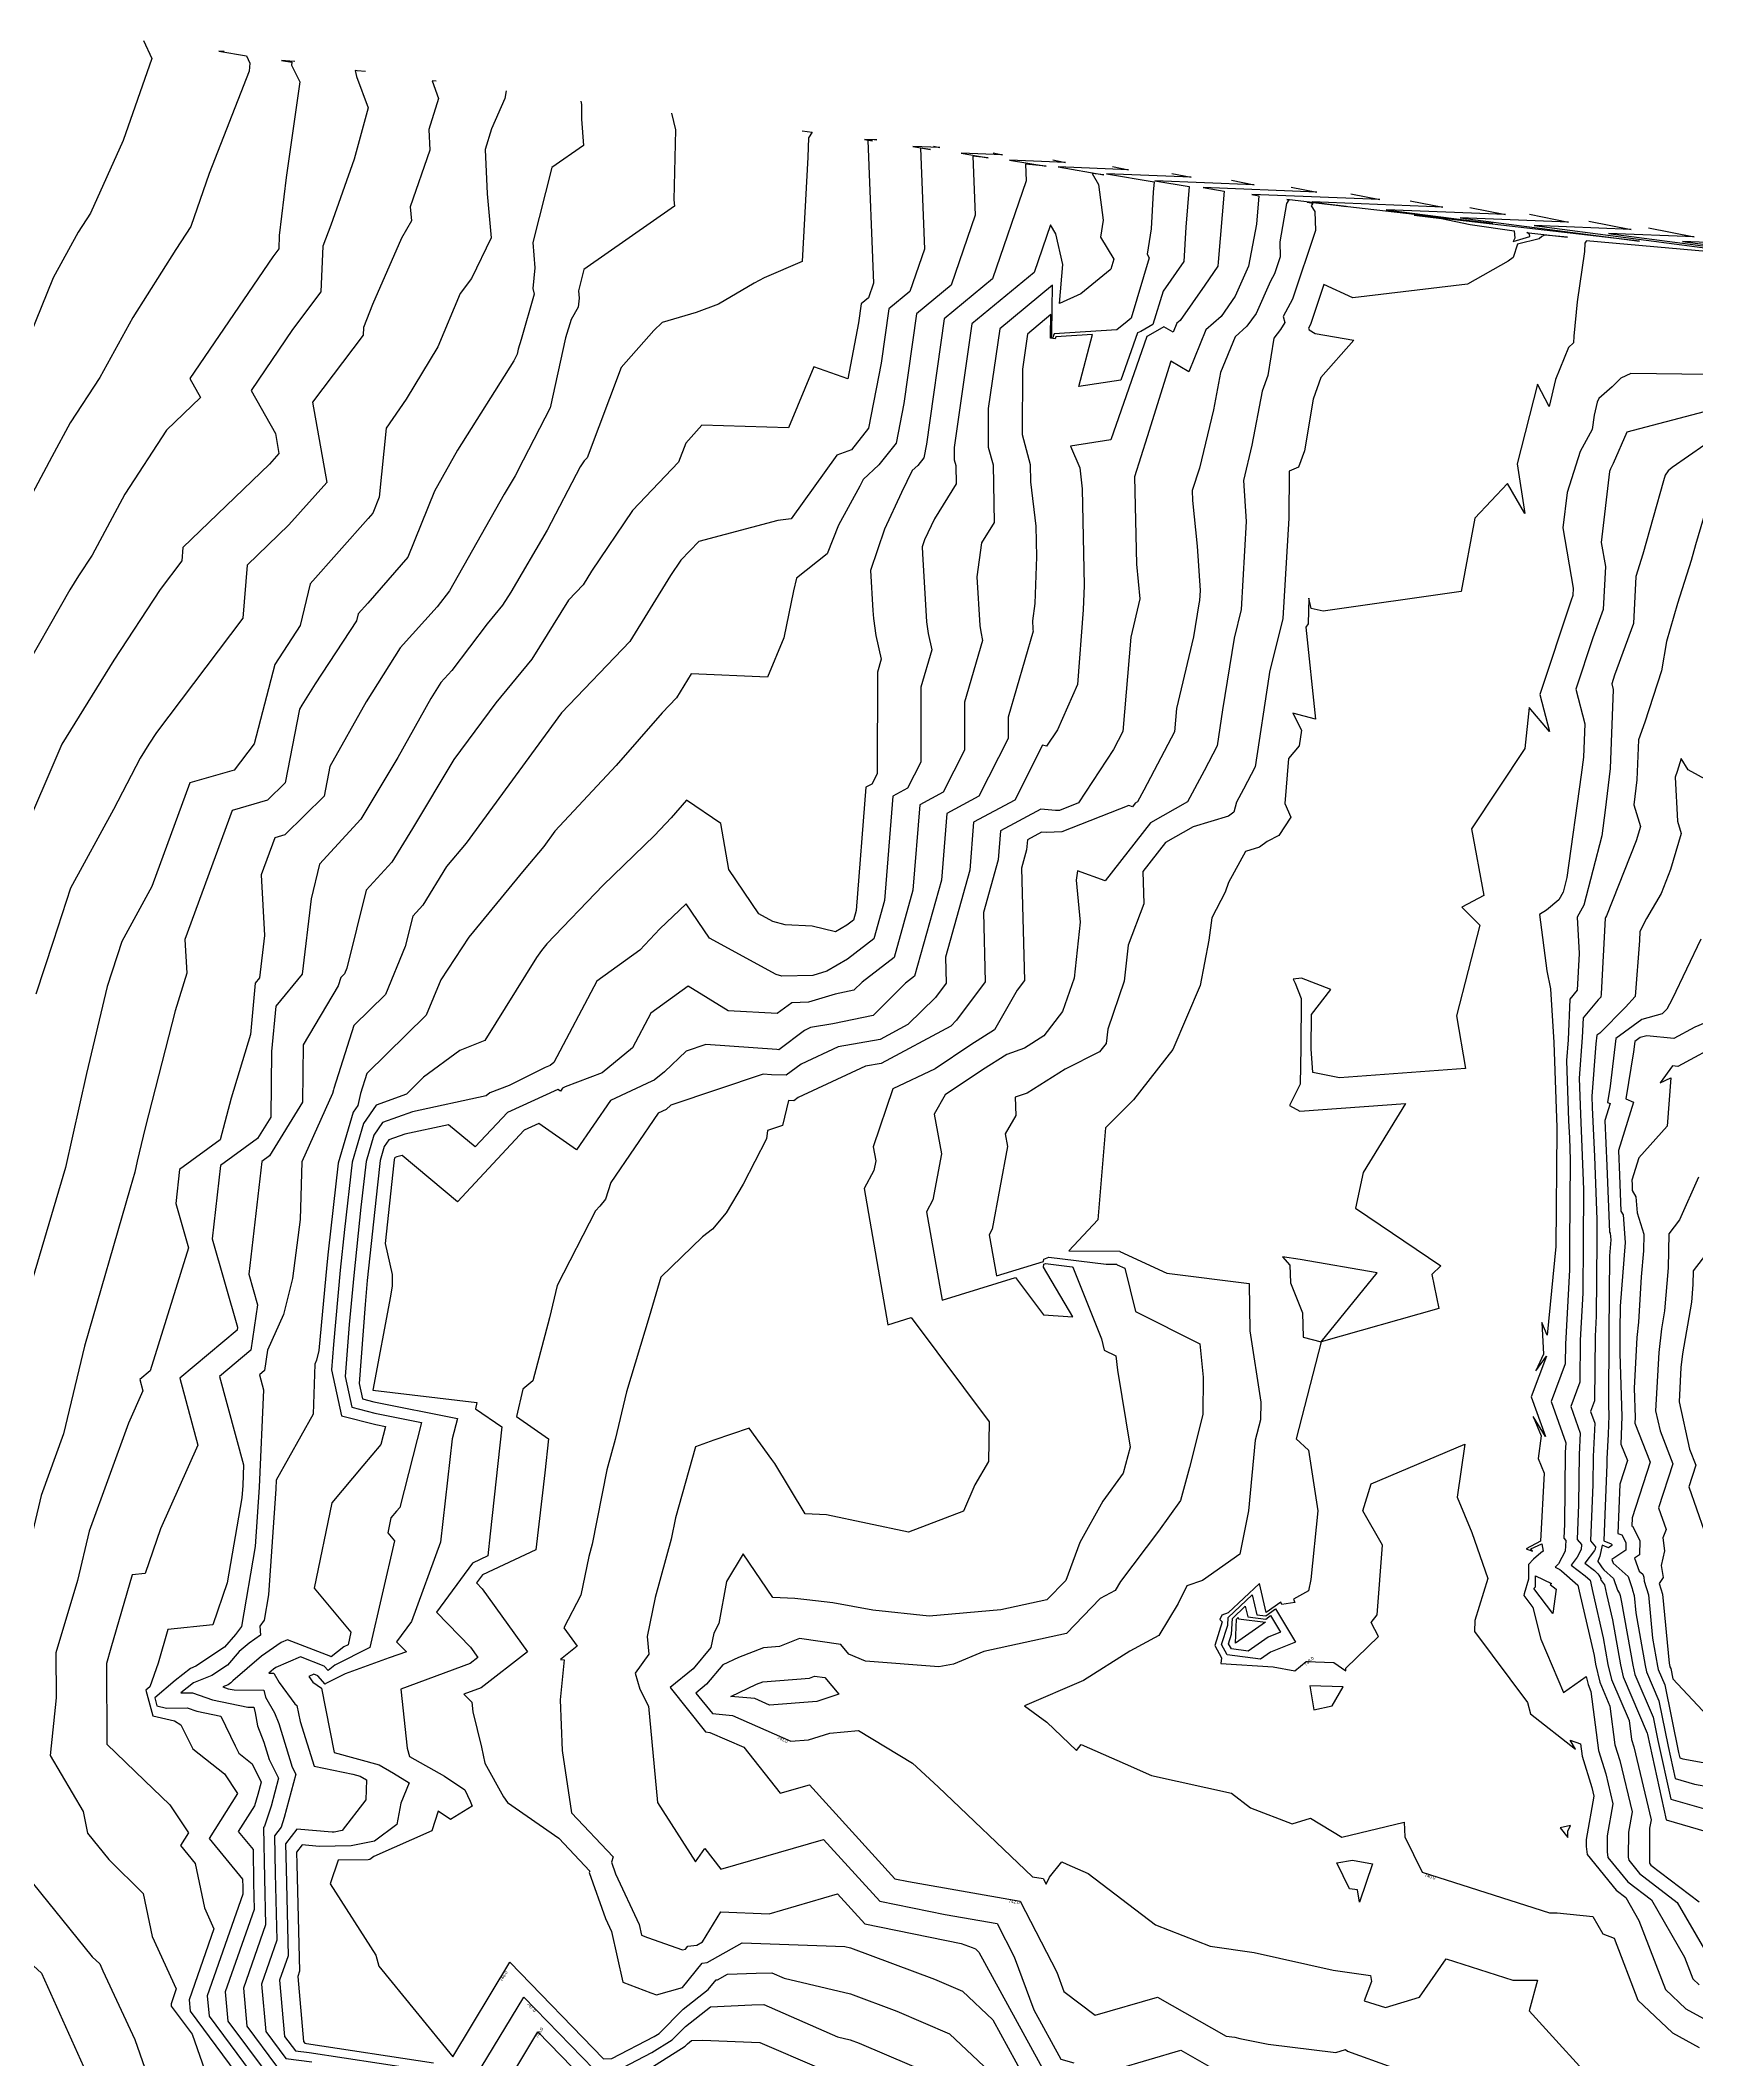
# Model space of a CAD drawing. Extents: x 1684434 to 1702565, y 997334 to 1000228.
# Drawn here: x 1699890.7 to 1700144.9, y 999812.7 to 1000122.7 of the extents above; entities that cross this region are included whole.
import ezdxf

# ---------------------------------------------------------------- set-up
doc = ezdxf.new("R2010")
doc.units = 0
doc.layers.add('Default', color=7, linetype='Continuous')

msp = doc.modelspace()

# ---------------------------------------------------------------- linework, layer by layer
at = {"layer": 'Default'}
for points in [[(1699906.51, 1000122.73), (1699907.77, 1000119.93), (1699903.39, 1000107.37), (1699898.36, 1000096.22), (1699896.49, 1000093.27), (1699892.63, 1000086.28), (1699883.67, 1000064.28)], [(1699918.89, 1000121.02), (1699918.58, 1000121.04), (1699918.08, 1000121.07), (1699922.33, 1000120.37), (1699922.84, 1000119.24), (1699922.74, 1000118.02), (1699916.58, 1000102.28), (1699913.79, 1000094.14), (1699911.46, 1000090.61), (1699904.87, 1000080.17), (1699899.79, 1000070.98), (1699895.24, 1000064), (1699892.45, 1000058.79), (1699886.91, 1000048.39)], [(1699929.74, 1000119.5), (1699928.95, 1000119.55), (1699927.69, 1000119.62), (1699929.28, 1000119.36), (1699929.25, 1000118.91), (1699930.52, 1000116.35), (1699928.41, 1000101.68), (1699927.35, 1000092.78), (1699927.26, 1000090.73), (1699926.34, 1000089.52), (1699913.6, 1000070.82), (1699915.26, 1000067.88), (1699910.06, 1000062.88), (1699903.65, 1000053.06), (1699898.64, 1000043.71), (1699896.54, 1000040.51), (1699895.21, 1000038.36), (1699887.17, 1000024.24)], [(1699940.58, 1000117.97), (1699939.32, 1000118.07), (1699939.01, 1000118.08), (1699939.23, 1000117.19), (1699941.02, 1000112.38), (1699938.84, 1000104.49), (1699935.29, 1000094.34), (1699934.04, 1000091.14), (1699933.75, 1000084.11), (1699929.4, 1000078.34), (1699923.03, 1000068.99), (1699926.76, 1000062.36), (1699927.3, 1000059.29), (1699925.85, 1000057.66), (1699912.54, 1000044.86), (1699912.39, 1000042.84), (1699909.07, 1000038.45), (1699901.93, 1000027.59), (1699893.99, 1000014.69), (1699887.65, 999999.89)], [(1699962.18, 1000114.96), (1699961.97, 1000113.83), (1699959.91, 1000109.15), (1699958.94, 1000105.98), (1699959.26, 1000099.17), (1699959.86, 1000092.43), (1699956.84, 1000086.19), (1699955.13, 1000083.88), (1699951.71, 1000075.7), (1699946.85, 1000067.65), (1699943.75, 1000063.2), (1699942.71, 1000052.62), (1699941.71, 1000050.13), (1699940.99, 1000049.31), (1699932.09, 1000039.32), (1699930.57, 1000032.88), (1699926.65, 1000026.91), (1699923.5, 1000014.75), (1699920.45, 1000010.71), (1699913.61, 1000008.73), (1699907.79, 999992.85), (1699903.19, 999984.39), (1699900.94, 999977.47), (1699897.77, 999964.11), (1699894.52, 999949.68), (1699888.33, 999928.75)], [(1699951.43, 1000116.45), (1699950.81, 1000116.5), (1699951.79, 1000113.81), (1699950.33, 1000109.05), (1699950.48, 1000105.88), (1699947.45, 1000097.17), (1699947.64, 1000095.02), (1699946.13, 1000092.38), (1699941.65, 1000082.18), (1699940.28, 1000078.66), (1699940.23, 1000077.49), (1699932.46, 1000067.17), (1699934.64, 1000054.87), (1699928.82, 1000048.33), (1699922.4, 1000042.15), (1699921.78, 1000034.05), (1699908.51, 1000016.48), (1699907.32, 1000014.68), (1699905.99, 1000012.53), (1699901.88, 1000004.67), (1699895.3, 999992.57), (1699892.62, 999984.36), (1699889.98, 999976.32)], [(1699973.65, 1000113.4), (1699973.77, 1000112.87), (1699973.73, 1000110.61), (1699974.05, 1000106.6), (1699969.21, 1000103.22), (1699966.26, 1000091.72), (1699966.61, 1000087.79), (1699966.28, 1000084.65), (1699966.46, 1000083.77), (1699964.47, 1000076.8), (1699964.02, 1000075.3), (1699963.85, 1000074.54), (1699963.34, 1000073.55), (1699954.72, 1000059.81), (1699951.16, 1000053.53), (1699947.09, 1000043.38), (1699940.94, 1000036.35), (1699939.46, 1000034.69), (1699939.2, 1000033.61), (1699932.84, 1000023.92), (1699930.79, 1000020.66), (1699930.44, 1000020.04), (1699928.26, 1000008.74), (1699925.57, 1000006.09), (1699920.13, 1000004.52), (1699912.86, 999984.67), (1699913.14, 999979.53), (1699911.39, 999973.76), (1699906.77, 999955.79), (1699905.56, 999950.67), (1699905.18, 999948.98), (1699904.45, 999946.52), (1699897.44, 999922.27), (1699894.25, 999908.82), (1699890.81, 999899.32), (1699886.02, 999879.18)], [(1699987.57, 1000111.53), (1699988.16, 1000109), (1699987.94, 1000098.27), (1699988.01, 1000097.27), (1699974.11, 1000087.56), (1699973.27, 1000084.28), (1699973.37, 1000083.15), (1699973.22, 1000081.75), (1699972.17, 1000079.9), (1699971.31, 1000077.04), (1699968.93, 1000066.34), (1699964.81, 1000058.29), (1699963.55, 1000055.87), (1699961.89, 1000053.04), (1699953.47, 1000038.24), (1699951.58, 1000035.76), (1699945.92, 1000029.49), (1699940.7, 1000021.17), (1699935.13, 1000011.23), (1699934.26, 1000006.71), (1699928.21, 1000000.76), (1699926.65, 1000000.31), (1699924.58, 999994.64), (1699925.08, 999985.33), (1699924.3, 999978.8), (1699923.63, 999977.98), (1699922.92, 999970.13), (1699919.95, 999960.35), (1699918.3, 999953.94), (1699912.05, 999949.4), (1699911.46, 999944.18), (1699913.4, 999937.36), (1699907.55, 999918.47), (1699905.95, 999917.13), (1699906.42, 999915.41), (1699904.19, 999910.45), (1699898.17, 999893.84), (1699896.38, 999886.28), (1699893.07, 999875.18), (1699893.09, 999868.26), (1699892.18, 999859.44), (1699897.24, 999850.84), (1699897.91, 999847.5), (1699901.18, 999843.46), (1699906.48, 999838.25), (1699907.86, 999831.63), (1699911.54, 999823.6), (1699910.74, 999821.3), (1699910.77, 999820.94), (1699913.98, 999816.62), (1699917.03, 999807.82)], [(1700007.65, 1000108.84), (1700009.14, 1000108.64), (1700008.59, 1000107.75), (1700008.51, 1000104.82), (1700007.62, 1000088.77), (1700001.8, 1000086.26), (1700000.28, 1000085.44), (1699994.8, 1000082.24), (1699991.35, 1000080.97), (1699986.14, 1000079.41), (1699984.85, 1000078.2), (1699979.83, 1000072.53), (1699974.61, 1000058.65), (1699974.16, 1000058.19), (1699973.53, 1000057.25), (1699968.46, 1000047.54), (1699962.88, 1000038.02), (1699961.64, 1000036.01), (1699959.28, 1000033.14), (1699953.84, 1000026.01), (1699952.16, 1000024.15), (1699950.62, 1000021.68), (1699945.56, 1000012.65), (1699940.64, 1000004.45), (1699939.85, 1000003.16), (1699933.55, 999996.24), (1699932.23, 999990.93), (1699930.85, 999979.35), (1699926.8, 999974.46), (1699926.17, 999967.49), (1699926.04, 999957.43), (1699924.01, 999954.12), (1699918.35, 999950), (1699917.06, 999938.74), (1699920.93, 999925.18), (1699920.87, 999924.74), (1699912.07, 999917.37), (1699914.87, 999907.07), (1699909.11, 999894.22), (1699906.75, 999887.38), (1699904.78, 999887.17), (1699901.51, 999875.87), (1699900.81, 999873.52), (1699900.86, 999861.15), (1699906.65, 999855.59), (1699910.57, 999851.83), (1699913.41, 999847.56), (1699912.17, 999845.58), (1699914.44, 999842.82), (1699915.86, 999836.02), (1699917.33, 999832.8), (1699913.51, 999821.9), (1699913.67, 999820.16), (1699922.6, 999808.16)], [(1700018.66, 1000107.53), (1700019.1, 1000107.44), (1700017.18, 1000107.52), (1700018.43, 1000107.31), (1700017.73, 1000107.38), (1700018.57, 1000085.48), (1700017.79, 1000083.22), (1700016.67, 1000082.29), (1700016.26, 1000079.39), (1700014.63, 1000070.79), (1700009.4, 1000072.61), (1700005.54, 1000063.23), (1699992.21, 1000063.65), (1699989.75, 1000060.87), (1699988.65, 1000057.95), (1699981.58, 1000050.55), (1699975.3, 1000041.25), (1699973.98, 1000039.12), (1699971.77, 1000036.81), (1699966.15, 1000027.75), (1699960.61, 1000021.01), (1699954.14, 1000012.31), (1699947.79, 1000001.72), (1699944.61, 999996.56), (1699940.7, 999992.26), (1699937.72, 999980.27), (1699937.36, 999979.4), (1699936.8, 999978.84), (1699936.4, 999977.58), (1699931.03, 999968.54), (1699930.92, 999959.73), (1699925.84, 999951.46), (1699924.65, 999950.59), (1699922.67, 999933.31), (1699924.02, 999928.6), (1699922.99, 999921.62), (1699918.19, 999917.6), (1699921.87, 999904.03), (1699921.74, 999900.88), (1699921.61, 999898.96), (1699919.37, 999885.91), (1699917.15, 999879.47), (1699910.25, 999878.74), (1699908.75, 999873.57), (1699907.47, 999869.96), (1699906.88, 999869.47), (1699907.92, 999865.52), (1699911.29, 999864.76), (1699912.25, 999864.13), (1699914.08, 999860.43), (1699918.96, 999856.59), (1699920.95, 999853.6), (1699916.61, 999846.66), (1699921.73, 999840.45), (1699921.75, 999839.18), (1699921.77, 999838.15), (1699916.29, 999822.51), (1699916.57, 999819.39), (1699924.05, 999809.34)], [(1700027.81, 1000106.48), (1700028.75, 1000106.3), (1700024.61, 1000106.46), (1700027.31, 1000106), (1700025.79, 1000106.16), (1700026.38, 1000090.7), (1700024.15, 1000084.19), (1700020.93, 1000081.51), (1700019.73, 1000073.17), (1700017.83, 1000063.17), (1700015.2, 1000059.88), (1700012.94, 1000059.03), (1700005.95, 1000049.28), (1700003.91, 1000049.02), (1699991.76, 1000045.8), (1699989, 1000042.91), (1699987.43, 1000040.58), (1699981.17, 1000030.46), (1699970.67, 1000019.49), (1699956.06, 999999.5), (1699953.03, 999995.89), (1699949.37, 999989.96), (1699947.85, 999988.29), (1699946.69, 999983.62), (1699943.64, 999976.25), (1699938.8, 999971.48), (1699935.74, 999961.84), (1699935.69, 999961.63), (1699935.51, 999961.06), (1699930.82, 999950.57), (1699930.57, 999941.72), (1699929.4, 999932.63), (1699928.02, 999927.13), (1699925.57, 999921.64), (1699925.1, 999918.51), (1699924.3, 999917.84), (1699924.92, 999915.58), (1699924.28, 999900.62), (1699923.66, 999891.52), (1699921.55, 999879.23), (1699920.61, 999877.98), (1699918.94, 999876.04), (1699914.52, 999873.11), (1699913.71, 999872.79), (1699911.37, 999870.94), (1699908.23, 999868.29), (1699908.56, 999867.04), (1699910.06, 999866.7), (1699913.23, 999866.75), (1699914.7, 999866.22), (1699918.4, 999865.47), (1699920.57, 999860.88), (1699921.12, 999859.77), (1699923.17, 999858.15), (1699924.58, 999855.31), (1699924.08, 999853.41), (1699923.53, 999851.71), (1699921.04, 999847.74), (1699923.32, 999844.98), (1699923.41, 999839.89), (1699923.51, 999835.78), (1699919.07, 999823.11), (1699919.47, 999818.61), (1699925.49, 999810.52)], [(1700036.96, 1000105.44), (1700038.4, 1000105.15), (1700032.05, 1000105.4), (1700036.19, 1000104.7), (1700033.85, 1000104.94), (1700034.2, 1000095.92), (1700030.51, 1000085.16), (1700025.18, 1000080.74), (1700023.21, 1000066.96), (1700022.06, 1000060.9), (1700019.39, 1000057.57), (1700016.98, 1000055.32), (1700016.48, 1000054.29), (1700013.21, 1000048.3), (1700011.48, 1000043.89), (1700006.76, 1000040.17), (1700006.31, 1000038.2), (1700004.8, 1000030.99), (1700002.31, 1000024.96), (1699990.61, 1000025.46), (1699988.35, 1000021.8), (1699986.14, 1000019.49), (1699979.08, 1000011.43), (1699969.67, 1000001.31), (1699967.95, 999998.96), (1699964.94, 999995.37), (1699956.44, 999985.03), (1699952.15, 999978.49), (1699949.92, 999973.1), (1699940.8, 999964.12), (1699939.82, 999961.05), (1699939.4, 999959.19), (1699938.71, 999958.2), (1699936.41, 999950.37), (1699934.84, 999936.75), (1699934.63, 999934.77), (1699933.43, 999921.57), (1699933.06, 999920.09), (1699932.79, 999919.48), (1699932.57, 999911.8), (1699926.88, 999901.7), (1699926.82, 999900.37), (1699925.7, 999884.09), (1699925.03, 999880.17), (1699924.36, 999879.27), (1699924.48, 999877.89), (1699922.73, 999876.68), (1699921.2, 999875.37), (1699919.42, 999873.3), (1699917.01, 999871.7), (1699914.17, 999870.56), (1699912.22, 999869.02), (1699914.05, 999869.05), (1699917.11, 999867.94), (1699922.5, 999866.85), (1699923.47, 999866.84), (1699923.66, 999865.95), (1699924.03, 999863.97), (1699924.99, 999861.45), (1699925.82, 999858.78), (1699927.23, 999855.94), (1699926.09, 999851.66), (1699925.1, 999848.58), (1699924.93, 999848.36), (1699925.07, 999840.61), (1699925.25, 999833.42), (1699921.85, 999823.71), (1699922.37, 999817.84), (1699926.94, 999811.7)], [(1700046.1, 1000104.39), (1700048.06, 1000104), (1700039.48, 1000104.35), (1700045.07, 1000103.4), (1700041.91, 1000103.72), (1700042.01, 1000101.15), (1700036.87, 1000086.14), (1700029.44, 1000079.97), (1700026.69, 1000060.74), (1700026.29, 1000058.64), (1700025.36, 1000057.48), (1700024.52, 1000056.7), (1700022.89, 1000053.32), (1700020.24, 1000047.7), (1700018.12, 1000041.35), (1700018.48, 1000035.19), (1700018.56, 1000033.96), (1700018.95, 1000031.37), (1700019.75, 1000027.72), (1700019.17, 1000025.73), (1700019.14, 1000010.15), (1700018.33, 1000008.55), (1700017.42, 1000008.06), (1700015.92, 999989.14), (1700015.51, 999987.67), (1700014.49, 999986.89), (1700012.72, 999985.85), (1700009.17, 999986.75), (1700005, 999986.93), (1700003.14, 999987.45), (1700000.98, 999988.63), (1699996.37, 999995.42), (1699995.13, 1000002.51), (1699989.88, 1000006.1), (1699987.49, 1000003.38), (1699984.98, 1000000.67), (1699977.09, 999993.05), (1699968.42, 999984.04), (1699967.59, 999983.02), (1699966.86, 999981.92), (1699958.93, 999969.19), (1699955.07, 999967.65), (1699949.51, 999963.54), (1699946.87, 999960.93), (1699942.24, 999959.26), (1699940.3, 999956.43), (1699938.55, 999950.5), (1699937.36, 999940.17), (1699936.71, 999933.95), (1699935.66, 999922.5), (1699935.37, 999918.64), (1699936.9, 999911.57), (1699942.16, 999910.22), (1699943.67, 999909.92), (1699942.96, 999907.17), (1699940.2, 999903.87), (1699935.44, 999898.21), (1699932.69, 999885.12), (1699938.35, 999878.35), (1699937.91, 999876.42), (1699937.28, 999876.1), (1699935.33, 999874.54), (1699935.26, 999874.62), (1699928.6, 999877.19), (1699927.66, 999876.79), (1699924.6, 999874.68), (1699920.2, 999870.9), (1699919.9, 999870.56), (1699919.5, 999870.29), (1699918.69, 999869.97), (1699919.51, 999869.67), (1699920.41, 999869.48), (1699925, 999869.45), (1699925.23, 999868.36), (1699926.63, 999865.99), (1699927.27, 999864.31), (1699929.34, 999857.63), (1699929.87, 999856.57), (1699928.11, 999849.91), (1699927.63, 999848.42), (1699926.63, 999847.1), (1699926.73, 999841.32), (1699926.99, 999831.05), (1699924.63, 999824.31), (1699925.27, 999817.06), (1699928.38, 999812.89), (1699932.36, 999812.38)], [(1700055.25, 1000103.35), (1700057.71, 1000102.86), (1700046.91, 1000103.29), (1700053.95, 1000102.1), (1700052.12, 1000102.29), (1700053.1, 1000100.6), (1700053.85, 1000095.11), (1700053.44, 1000092.52), (1700055.49, 1000089.14), (1700055.03, 1000087.6), (1700054.92, 1000087.51), (1700050.43, 1000083.82), (1700047.11, 1000082.33), (1700047.65, 1000088.31), (1700046.56, 1000093.02), (1700045.74, 1000094.42), (1700043.24, 1000087.11), (1700033.69, 1000079.2), (1700030.98, 1000060.23), (1700030.97, 1000058.33), (1700031.21, 1000057.47), (1700031.26, 1000054.65), (1700027.94, 1000049.28), (1700026.41, 1000046.04), (1700026.05, 1000044.96), (1700026.11, 1000043.91), (1700026.72, 1000033.44), (1700026.99, 1000031.66), (1700027.54, 1000029.15), (1700025.86, 1000023.42), (1700025.84, 1000011.94), (1700023.81, 1000007.93), (1700021.55, 1000006.72), (1700020.28, 999990.69), (1700018.64, 999984.79), (1700014.56, 999981.69), (1700011.42, 999979.85), (1700009.27, 999979.19), (1700004.52, 999979.05), (1700003.63, 999979.3), (1699993.4, 999984.9), (1699989.82, 999990.19), (1699985.8, 999986.31), (1699982.68, 999983.07), (1699976.08, 999978.29), (1699969.48, 999965.79), (1699968.93, 999965.34), (1699968.17, 999965.06), (1699962.63, 999962.3), (1699959.69, 999961.13), (1699959.13, 999960.71), (1699947.83, 999958.26), (1699943.21, 999956.59), (1699941.88, 999954.66), (1699940.7, 999950.62), (1699939.88, 999943.59), (1699938.78, 999933.13), (1699938.1, 999925.58), (1699937.49, 999917.59), (1699938.51, 999912.87), (1699942.02, 999911.97), (1699949.18, 999910.54), (1699945.84, 999897.51), (1699945.35, 999896.92), (1699944.5, 999895.91), (1699944.01, 999893.58), (1699945.02, 999892.37), (1699941.27, 999875.99), (1699935.9, 999873.28), (1699934.86, 999872.45), (1699934.26, 999873.13), (1699930.63, 999874.54), (1699926.84, 999872.93), (1699926.48, 999872.68), (1699925.77, 999872.07), (1699926.52, 999872.06), (1699926.55, 999871.94), (1699927.32, 999870.64), (1699929.72, 999867.33), (1699930.05, 999867.09), (1699930.54, 999864.63), (1699932.7, 999857.78), (1699938.63, 999856.54), (1699939.78, 999856.23), (1699940.74, 999855.66), (1699940.62, 999852.62), (1699936.99, 999847.9), (1699935.77, 999847.67), (1699935.46, 999847.66), (1699930.05, 999848.11), (1699928.32, 999845.84), (1699928.39, 999842.03), (1699928.73, 999828.68), (1699927.41, 999824.91), (1699928.18, 999816.29), (1699929.83, 999814.07), (1699931.94, 999813.8), (1699948.04, 999811.34)], [(1700064.39, 1000102.3), (1700067.36, 1000101.71), (1700054.35, 1000102.23), (1700061.66, 1000101), (1700061.53, 1000099.44), (1700061.21, 1000093.82), (1700060.58, 1000089.89), (1700060.92, 1000089.33), (1700058.12, 1000080.07), (1700057.5, 1000079.55), (1700055.94, 1000078.27), (1700046.31, 1000077.69), (1700046.07, 1000077), (1700045.89, 1000077.03), (1700045.94, 1000077.76), (1700046.07, 1000085.16), (1700037.95, 1000078.42), (1700036.2, 1000066.23), (1700036.19, 1000060.27), (1700036.93, 1000057.54), (1700037.08, 1000048.69), (1700035.16, 1000045.58), (1700034.45, 1000040.36), (1700034.88, 1000032.92), (1700035.03, 1000031.95), (1700035.33, 1000030.58), (1700032.56, 1000021.11), (1700032.54, 1000013.74), (1700029.29, 1000007.31), (1700025.68, 1000005.38), (1700024.64, 999992.25), (1700021.76, 999981.91), (1700016.82, 999978.16), (1700015.58, 999976.93), (1700012.68, 999976.32), (1700008.6, 999975.06), (1700006.04, 999974.99), (1700003.77, 999973.33), (1699996.28, 999973.72), (1699990.12, 999977.51), (1699984.38, 999973.37), (1699981.59, 999968.08), (1699976.93, 999964.22), (1699971.23, 999962.08), (1699970.82, 999961.89), (1699970.5, 999961.42), (1699970.13, 999961.67), (1699962.4, 999958.15), (1699957.44, 999952.84), (1699953.34, 999956.26), (1699946.63, 999954.8), (1699944.17, 999953.92), (1699943.47, 999952.89), (1699942.84, 999950.75), (1699942.41, 999947.01), (1699940.86, 999932.32), (1699940.53, 999928.67), (1699939.61, 999916.53), (1699940.12, 999914.18), (1699941.87, 999913.73), (1699954.7, 999911.16), (1699953.9, 999908.05), (1699952.09, 999892.17), (1699947.63, 999879.99), (1699945.37, 999876.89), (1699946.88, 999875.33), (1699944.21, 999874.4), (1699937.45, 999871.94), (1699934.51, 999870.45), (1699934.39, 999870.36), (1699933.26, 999871.64), (1699932.66, 999871.88), (1699931.87, 999871.55), (1699932.51, 999870.68), (1699933.83, 999869.73), (1699935.8, 999859.88), (1699942.68, 999858), (1699944.91, 999856.68), (1699947.31, 999855.22), (1699946.03, 999852.11), (1699945.38, 999848.81), (1699941.99, 999846.24), (1699938.4, 999845.54), (1699933.46, 999845.46), (1699930.85, 999845.68), (1699930.02, 999844.58), (1699930.05, 999842.74), (1699930.46, 999826.31), (1699930.19, 999825.51), (1699931.08, 999815.51), (1699931.27, 999815.25), (1699931.52, 999815.22), (1699951.02, 999812.24)], [(1700073.54, 1000101.26), (1700077.01, 1000100.57), (1700061.78, 1000101.18), (1700067.02, 1000100.29), (1700066.51, 1000094.06), (1700066.2, 1000088.79), (1700063.02, 1000084.25), (1700061.45, 1000079.09), (1700059.63, 1000078.03), (1700059.11, 1000077.84), (1700056.57, 1000070.56), (1700050.09, 1000069.57), (1700052.21, 1000077.55), (1700046.59, 1000077.21), (1700046.48, 1000076.91), (1700045.73, 1000077.03), (1700045.76, 1000077.35), (1700045.81, 1000080.64), (1700042.2, 1000077.65), (1700041.43, 1000072.23), (1700041.41, 1000062.2), (1700042.65, 1000057.62), (1700042.69, 1000054.93), (1700043.51, 1000048.15), (1700043.6, 1000043.45), (1700043.33, 1000036.27), (1700042.97, 1000033.64), (1700043.04, 1000032.4), (1700043.06, 1000032.24), (1700043.11, 1000032.01), (1700039.25, 1000018.81), (1700039.24, 1000015.53), (1700034.77, 1000006.69), (1700029.81, 1000004.04), (1700029, 999993.8), (1700024.89, 999979.04), (1700023.48, 999977.97), (1700018.5, 999973.05), (1700012.35, 999971.76), (1700008.91, 999971.17), (1700007.97, 999970.73), (1700004.02, 999967.77), (1700003.76, 999967.78), (1699992.82, 999968.55), (1699989.84, 999967.55), (1699986.47, 999964.37), (1699984.93, 999963.1), (1699984.57, 999962.96), (1699978.18, 999959.95), (1699973, 999952.38), (1699967.18, 999956.44), (1699964.97, 999955.44), (1699954.69, 999944.43), (1699946.21, 999951.52), (1699945.42, 999951.35), (1699945.13, 999951.24), (1699945.05, 999951.12), (1699944.98, 999950.87), (1699944.93, 999950.43), (1699943.62, 999938.03), (1699944.67, 999933.28), (1699944.7, 999931.51), (1699944.43, 999929.92), (1699941.73, 999915.48), (1699957.66, 999913.61), (1699957.5, 999912.64), (1699961.52, 999909.85), (1699959.74, 999893.44), (1699959.35, 999890.06), (1699957.01, 999888.96), (1699951.5, 999881.4), (1699956.69, 999876.07), (1699957.86, 999874.45), (1699956.67, 999873.53), (1699946, 999869.61), (1699947.01, 999860.53), (1699947.33, 999859.26), (1699952.74, 999856.24), (1699955.84, 999854.17), (1699956.64, 999852.4), (1699956.95, 999851.66), (1699953.63, 999849.61), (1699951.76, 999850.86), (1699950.75, 999847.86), (1699941.87, 999843.93), (1699941.25, 999843.46), (1699941.02, 999843.42), (1699936.4, 999843.34), (1699935.17, 999839.71), (1699942.17, 999828.77), (1699942.63, 999827.07), (1699954, 999813.14), (1699962.75, 999827.67), (1699977.13, 999812.85), (1699978.39, 999812.91), (1699984.89, 999816.26), (1699985.67, 999816.75), (1699989.38, 999820.47), (1699993.22, 999823.5), (1699994.4, 999824.97), (1699994.63, 999825), (1699996.16, 999825.87), (1700000.56, 999825.99), (1700002.95, 999826.04), (1700004.84, 999825.21), (1700015.04, 999822.82), (1700022.16, 999820.16), (1700030.24, 999816.71), (1700039.03, 999808.41)], [(1700082.68, 1000100.21), (1700086.66, 1000099.42), (1700069.21, 1000100.12), (1700072.39, 1000099.58), (1700071.48, 1000088.68), (1700071.44, 1000088.06), (1700069.42, 1000085.17), (1700065.63, 1000079.73), (1700065.14, 1000079.29), (1700064.59, 1000077.94), (1700063.16, 1000078.77), (1700060.74, 1000077.37), (1700060.55, 1000077.29), (1700055, 1000061.39), (1700048.82, 1000060.44), (1700050.24, 1000057.08), (1700050.62, 1000053.88), (1700050.93, 1000039.04), (1700050.78, 1000035.31), (1700049.89, 1000023.83), (1700046.82, 1000016.88), (1700045.16, 1000014.35), (1700044.53, 1000014.53), (1700040.25, 1000006.08), (1700033.94, 1000002.69), (1700033.36, 999995.36), (1700029.64, 999981.99), (1700029.74, 999978), (1700028.09, 999975.79), (1700023.86, 999971.62), (1700019.59, 999969.32), (1700013.13, 999968.21), (1700007.48, 999965.57), (1700005.18, 999963.84), (1700002.91, 999963.93), (1700001.63, 999964.02), (1699987.47, 999959.27), (1699986.73, 999958.57), (1699985.53, 999958.01), (1699978.26, 999947.38), (1699977.42, 999944.81), (1699976.58, 999943.75), (1699975.92, 999943.03), (1699969.99, 999931.58), (1699968.84, 999926.6), (1699966.29, 999916.92), (1699964.76, 999915.65), (1699963.77, 999911.46), (1699968.66, 999908.05), (1699968.1, 999902.83), (1699966.73, 999890.99), (1699958.56, 999887.17), (1699957.64, 999885.91), (1699958.5, 999885.02), (1699965.48, 999875.32), (1699958.37, 999869.79), (1699955.7, 999868.81), (1699956.89, 999867.61), (1699957.05, 999866.1), (1699958.42, 999860.72), (1699958.91, 999858.24), (1699961.8, 999853.05), (1699962.38, 999852.18), (1699970.27, 999846.7), (1699975.03, 999841.68), (1699974.95, 999841.44), (1699977.44, 999834.37), (1699978.35, 999832.42), (1699980.11, 999824.64), (1699984.37, 999822.97), (1699985.27, 999822.66), (1699989.23, 999823.79), (1699992.25, 999827.55), (1699993.04, 999827.64), (1699998.4, 999830.68), (1700014.15, 999830.08), (1700015.07, 999829.87), (1700027.93, 999825.06), (1700032.23, 999823.23), (1700036.89, 999818.81), (1700042.77, 999808.09)], [(1700091.83, 1000099.17), (1700096.31, 1000098.28), (1700076.65, 1000099.06), (1700077.75, 1000098.88), (1700077.39, 1000094.49), (1700076.14, 1000088.08), (1700074.12, 1000083.47), (1700071.97, 1000080.36), (1700069.61, 1000078.27), (1700067, 1000071.83), (1700064.2, 1000073.46), (1700060.6, 1000061.84), (1700058.62, 1000055.73), (1700058.95, 1000042.33), (1700059.47, 1000036.98), (1700058.08, 1000031.09), (1700056.87, 1000016.61), (1700055.43, 1000013.87), (1700050.06, 1000005.68), (1700047.12, 1000004.52), (1700046.54, 1000004.49), (1700044.29, 1000004.69), (1700038.07, 1000001.35), (1700037.72, 999996.91), (1700035.47, 999988.82), (1700035.74, 999978.19), (1700031.34, 999972.29), (1700030.45, 999971.41), (1700019.76, 999965.68), (1700017.34, 999965.26), (1700007, 999960.42), (1700006.34, 999959.92), (1700005.54, 999959.95), (1700004.59, 999956.14), (1700002.32, 999955.39), (1700002.15, 999954.1), (1699998.59, 999947.14), (1699995.97, 999942.73), (1699993.87, 999940.23), (1699992.35, 999939.06), (1699985.92, 999932.87), (1699984.14, 999926.75), (1699980.67, 999915.26), (1699978.93, 999907.92), (1699977.63, 999903.28), (1699975.38, 999891.88), (1699974.86, 999889.99), (1699973.63, 999884.05), (1699971.06, 999879.02), (1699973.1, 999876.18), (1699970.5, 999874.16), (1699971.11, 999874.11), (1699970.48, 999867.98), (1699970.8, 999860.18), (1699972.19, 999850.62), (1699978.6, 999843.86), (1699978.34, 999843.02), (1699978.96, 999841.25), (1699982.6, 999833.46), (1699982.97, 999831.83), (1699983.87, 999831.47), (1699989.27, 999829.56), (1699989.73, 999829.69), (1699990.09, 999830.13), (1699991.45, 999830.28), (1699992.35, 999830.79), (1699995.13, 999835.41), (1700002.56, 999835.12), (1700013.05, 999838.16), (1700017.23, 999833.57), (1700032.05, 999830.57), (1700033.7, 999829.96), (1700034.21, 999829.74), (1700034.76, 999829.22), (1700045.05, 999810.45)], [(1700100.97, 1000098.12), (1700105.96, 1000097.13), (1700085.92, 1000097.93), (1700091.13, 1000097.25), (1700082.05, 1000098.3), (1700082.33, 1000098.26), (1700081.98, 1000097.7), (1700080.93, 1000091.8), (1700081.01, 1000089.51), (1700080.13, 1000086.88), (1700079.52, 1000085.75), (1700077.32, 1000080.78), (1700075.87, 1000078.83), (1700074.09, 1000077.24), (1700071.85, 1000071.73), (1700070.77, 1000066), (1700068.62, 1000057.05), (1700067.52, 1000053.63), (1700067.56, 1000052.09), (1700068.24, 1000045.1), (1700068.72, 1000038.26), (1700068.63, 1000036.72), (1700068.51, 1000036.22), (1700067.7, 1000031.18), (1700065.09, 1000020.17), (1700064.79, 1000016.57), (1700060.09, 1000007.64), (1700059.12, 1000005.83), (1700058.76, 1000005.62), (1700058.33, 1000005.06), (1700057.77, 1000005.26), (1700047.47, 1000001.21), (1700045.15, 1000001.1), (1700044.37, 1000001.17), (1700042.2, 1000000.01), (1700042.08, 999998.46), (1700041.3, 999995.65), (1700041.74, 999978.38), (1700040.64, 999976.91), (1700037.13, 999970.8), (1700033.51, 999968.54), (1700028.05, 999964.83), (1700021.52, 999961.76), (1700018.51, 999952.84), (1700018.91, 999950.71), (1700018.63, 999949.22), (1700017.13, 999946.44), (1700020.76, 999925.56), (1700024.36, 999926.67), (1700036.34, 999910.65), (1700036.25, 999904.56), (1700034.15, 999900.96), (1700032.37, 999896.93), (1700023.94, 999893.69), (1700011.36, 999896.38), (1700008.09, 999896.54), (1700003.45, 999904.24), (1700002.97, 999904.86), (1699999.51, 999909.68), (1699994.08, 999907.85), (1699991.26, 999906.83), (1699988.18, 999895.9), (1699987.54, 999892.64), (1699985.06, 999883.66), (1699983.83, 999877.71), (1699984.09, 999874.95), (1699981.97, 999872.06), (1699982.7, 999869.58), (1699984.03, 999866.97), (1699985.43, 999852.2), (1699991.24, 999843.09), (1699992.68, 999845.12), (1699995.16, 999841.98), (1700010.89, 999846.54), (1700019.54, 999837.03), (1700029.6, 999835), (1700037.54, 999833.6), (1700040.17, 999828.53), (1700043.18, 999820.37), (1700047.33, 999812.81), (1700049.33, 999812.21)], [(1700110.12, 1000097.08), (1700115.61, 1000095.99), (1700097.29, 1000096.72), (1700113.65, 1000094.59), (1700085.14, 1000097.88), (1700086.03, 1000097.73), (1700085.95, 1000097.61), (1700085.74, 1000097.33), (1700086.32, 1000096.46), (1700086.43, 1000093.55), (1700082.9, 1000083.01), (1700081.45, 1000080.32), (1700081.72, 1000079.42), (1700081.04, 1000078.36), (1700080.05, 1000076.99), (1700079.11, 1000071.3), (1700078.24, 1000068.89), (1700076.68, 1000060.59), (1700075.37, 1000055.14), (1700075.81, 1000048.86), (1700075.03, 1000035.35), (1700073.94, 1000030.97), (1700072.17, 1000019.95), (1700071.32, 1000014.41), (1700069.34, 1000010.58), (1700066.79, 1000005.83), (1700061.08, 1000002.6), (1700054.13, 999993.71), (1700049.89, 999995.22), (1700049.71, 999993.82), (1700050.32, 999987.33), (1700049.38, 999978.77), (1700047.61, 999973.66), (1700044.74, 999969.88), (1700041.74, 999968), (1700039.06, 999967.05), (1700035.29, 999964.69), (1700029.6, 999960.83), (1700027.9, 999957.88), (1700029.03, 999951.81), (1700027.71, 999944.71), (1700026.73, 999942.9), (1700029.1, 999929.3), (1700040.4, 999932.78), (1700044.67, 999927.07), (1700049.18, 999926.75), (1700044.69, 999934.41), (1700044.69, 999934.41), (1700044.72, 999934.83), (1700045, 999934.94), (1700045, 999934.93), (1700049.06, 999934.44), (1700049.19, 999934.39), (1700053.58, 999923.39), (1700054.01, 999921.66), (1700055.8, 999920.76), (1700056.03, 999918.58), (1700057.96, 999906.77), (1700056.89, 999902.78), (1700053.76, 999898.46), (1700050.25, 999892.11), (1700048.09, 999886.3), (1700045.21, 999883.31), (1700038.12, 999881.79), (1700027.1, 999880.81), (1700018.47, 999881.73), (1700012.33, 999882.87), (1700008.33, 999883.34), (1700006.52, 999883.51), (1700003.11, 999883.65), (1699998.57, 999890.38), (1699996, 999886.12), (1699994.81, 999879.67), (1699994.08, 999878.21), (1699993.62, 999875.98), (1699990.9, 999872.74), (1699987.36, 999869.86), (1699992.81, 999863.03), (1699993.46, 999862.97), (1699998.67, 999860.68), (1700004.24, 999853.62), (1700008.73, 999854.93), (1700021.85, 999840.49), (1700023.97, 999840.06), (1700041.09, 999837.06), (1700046.73, 999826.13), (1700047.81, 999823.21), (1700052.59, 999819.55), (1700062.16, 999822.32), (1700072.72, 999816.34), (1700074.07, 999816.15), (1700074.83, 999815.98), (1700079.15, 999815.12), (1700089.54, 999813.84), (1700091.05, 999814.28), (1700091.34, 999814.05), (1700098.14, 999811.56)], [(1700119.26, 1000096.03), (1700125.26, 1000094.84), (1700108.66, 1000095.5), (1700136.17, 1000091.92), (1700101.57, 1000095.91), (1700105.77, 1000095.39), (1700110.16, 1000094.44), (1700116.93, 1000093.49), (1700117.01, 1000092.37), (1700116.79, 1000091.83), (1700119.32, 1000092.63), (1700119.28, 1000092.99), (1700118.88, 1000093.23), (1700119.65, 1000093.13), (1700125.11, 1000092.54), (1700121.66, 1000092.85), (1700121.61, 1000092.8), (1700121.19, 1000092.63), (1700120.75, 1000092.25), (1700117.42, 1000091.42), (1700116.8, 1000089.4), (1700116.03, 1000088.81), (1700109.78, 1000085.28), (1700092.17, 1000083.22), (1700087.72, 1000085.25), (1700085.67, 1000079.13), (1700085.36, 1000078.57), (1700085.45, 1000078.27), (1700086.37, 1000077.74), (1700092.3, 1000076.68), (1700087.27, 1000070.97), (1700086.06, 1000067.65), (1700084.74, 1000059.73), (1700083.84, 1000057.22), (1700082.38, 1000056.61), (1700082.32, 1000049.4), (1700081.44, 1000033.98), (1700079.38, 1000025.71), (1700079.27, 1000025.02), (1700077.15, 1000011.19), (1700075.38, 1000007.76), (1700074.28, 1000005.76), (1700073.91, 1000004.24), (1700073.09, 1000003.61), (1700067.67, 1000001.99), (1700063.39, 999999.57), (1700059.92, 999995.13), (1700060.06, 999990.19), (1700057.68, 999983.84), (1700057.07, 999978.27), (1700054.54, 999970.93), (1700054.32, 999968.71), (1700053.27, 999967.45), (1700047.99, 999964.78), (1700042.16, 999961.12), (1700040.34, 999960.48), (1700040.43, 999957.68), (1700038.79, 999954.84), (1700039.15, 999952.91), (1700036.8, 999940.2), (1700036.34, 999939.36), (1700037.44, 999933.04), (1700044.67, 999935.27), (1700044.7, 999935.61), (1700045.48, 999935.91), (1700045.48, 999935.91), (1700054.28, 999934.85), (1700055.88, 999934.83), (1700055.96, 999934.76), (1700057.16, 999934.21), (1700058.81, 999927.57), (1700068.67, 999922.6), (1700069.2, 999917.49), (1700069.11, 999911.75), (1700067.08, 999903.63), (1700065.71, 999898.54), (1700062.32, 999893.87), (1700056.51, 999886.14), (1700055.68, 999884.77), (1700053.39, 999883.5), (1700048.21, 999878.13), (1700035.49, 999875.4), (1700030.84, 999873.43), (1700028.59, 999873.05), (1700017.33, 999873.91), (1700014.79, 999874.99), (1700013.55, 999876.46), (1700007.21, 999877.38), (1700004.17, 999876.16), (1700001.68, 999875.97), (1699997.85, 999874.48), (1699995.45, 999873.33), (1699992.95, 999870.35), (1699991.31, 999869.01), (1699993.84, 999865.84), (1699996.92, 999865.56), (1700005.9, 999861.61), (1700008.61, 999861.82), (1700011.85, 999862.86), (1700016.27, 999863.23), (1700024.57, 999858.23), (1700028.49, 999854.61), (1700043, 999840.8), (1700044.63, 999840.51), (1700045.07, 999839.67), (1700045.61, 999840.72), (1700047.47, 999843.08), (1700048.26, 999842.72), (1700051.55, 999841.3), (1700061.89, 999833.43), (1700070.25, 999830.12), (1700076.99, 999829.18), (1700089.14, 999826.48), (1700094.88, 999825.62), (1700095.02, 999824.74), (1700093.92, 999821.76), (1700097.17, 999820.72), (1700102.38, 999822.34), (1700106.51, 999828.19), (1700116.72, 999824.94), (1700120.5, 999824.92), (1700119.22, 999820.24), (1700131.07, 999807.22)], [(1700128.41, 1000094.99), (1700134.91, 1000093.69), (1700120.02, 1000094.29), (1700158.69, 1000089.25)], [(1700137.55, 1000093.94), (1700144.56, 1000092.55), (1700131.39, 1000093.08), (1700167.46, 1000088.38)], [(1700157.39, 1000089.33), (1700127.99, 1000091.94), (1700127.97, 1000091.92), (1700127.79, 1000091.59), (1700127.75, 1000090.34), (1700126.6, 1000082.59), (1700126.09, 1000077.33), (1700126.03, 1000076.27), (1700125.28, 1000075.59), (1700123.29, 1000070.68), (1700122.28, 1000066.54), (1700120.51, 1000069.95), (1700117.41, 1000057.7), (1700118.55, 1000050.1), (1700115.91, 1000054.72), (1700110.91, 1000049.4), (1700108.81, 1000038.13), (1700087.6, 1000035.11), (1700085.74, 1000035.49), (1700085.42, 1000037.08), (1700085.33, 1000033.16), (1700084.97, 1000032.64), (1700086.43, 1000018.52), (1700082.95, 1000019.44), (1700084.29, 1000016.84), (1700083.93, 1000014.44), (1700082.29, 1000012.48), (1700081.73, 1000005.55), (1700082.62, 1000003.48), (1700080.82, 1000000.68), (1700079.01, 999999.76), (1700077.84, 999998.86), (1700075.68, 999998.21), (1700073.09, 999993.45), (1700072.57, 999991.97), (1700070.51, 999988.04), (1700070.04, 999984.58), (1700068.75, 999977.64), (1700064.54, 999967.82), (1700058.48, 999960.08), (1700054.21, 999955.76), (1700053.03, 999941.64), (1700048.58, 999936.92), (1700056.37, 999936.82), (1700056.39, 999936.81), (1700063.61, 999933.49), (1700076.23, 999931.89), (1700076.37, 999924.6), (1700078.02, 999913.67), (1700077.98, 999910.96), (1700077.19, 999907.83), (1700076.15, 999896.98), (1700074.82, 999890.35), (1700069.07, 999886.28), (1700066.66, 999885.48), (1700065.34, 999882.73), (1700062.36, 999877.86), (1700057.94, 999875.42), (1700050.84, 999870.91), (1700041.78, 999867.02), (1700045.2, 999864.52), (1700049.74, 999860.2), (1700050.47, 999861.13), (1700057.22, 999858.13), (1700061.26, 999856.37), (1700073.54, 999853.61), (1700076.44, 999851.4), (1700082.84, 999848.92), (1700085.64, 999849.82), (1700090.46, 999846.86), (1700100.03, 999849.17), (1700100.17, 999846.92), (1700102.8, 999841.49), (1700122.35, 999835.28), (1700123.52, 999835.27), (1700129, 999834.69), (1700130.52, 999832.06), (1700132.29, 999831.39), (1700135.93, 999821.88), (1700141.25, 999816.82), (1700145.34, 999814.61)], [(1700154.21, 1000091.4), (1700142.76, 1000091.86), (1700174.13, 1000087.78)], [(1700146.61, 1000071.41), (1700134.84, 1000071.58), (1700133.32, 1000070.89), (1700131.95, 1000069.53), (1700129.93, 1000067.74), (1700129.69, 1000067.17), (1700129.22, 1000065.2), (1700128.91, 1000063), (1700127.07, 1000059.62), (1700125.06, 1000053.32), (1700124.42, 1000047.87), (1700126, 1000038.63), (1700125.94, 1000037.53), (1700125.68, 1000036.81), (1700120.88, 1000022.32), (1700122.34, 1000016.61), (1700119.22, 1000020.3), (1700118.58, 1000014), (1700110.39, 1000001.66), (1700112.29, 999991.43), (1700108.92, 999989.68), (1700111.64, 999986.89), (1700108.07, 999972.96), (1700109.48, 999964.87), (1700090.14, 999963.44), (1700086.04, 999964.29), (1700085.78, 999967.92), (1700085.81, 999973.19), (1700088.77, 999977.01), (1700084.26, 999978.75), (1700082.98, 999978.62), (1700083.32, 999977.97), (1700084.24, 999975.62), (1700084.19, 999968.09), (1700084.1, 999962.46), (1700082.46, 999959.19), (1700084.04, 999958.34), (1700100.26, 999959.53), (1700093.75, 999948.93), (1700092.55, 999943.47), (1700105.67, 999934.57), (1700104.29, 999933.28), (1700105.38, 999928.02), (1700087.28, 999922.95), (1700095.89, 999933.51), (1700084.08, 999935.58), (1700081.34, 999935.95), (1700082.49, 999934.67), (1700082.58, 999931.97), (1700084.41, 999927.36), (1700084.56, 999923.62), (1700087.28, 999922.95), (1700083.44, 999908.02), (1700085.34, 999906.28), (1700086.81, 999896.98), (1700085.7, 999886.44), (1700085.35, 999884.7), (1700083.06, 999883.42), (1700083.24, 999882.91), (1700081.28, 999882.62), (1700081.09, 999882.94), (1700078.88, 999881.35), (1700077.82, 999885.83), (1700073.02, 999881.3), (1700072.05, 999880.98), (1700071.72, 999880.29), (1700072.11, 999879.94), (1700070.96, 999876.32), (1700072, 999874.39), (1700071.9, 999873.56), (1700079.94, 999873.01), (1700083.28, 999872.4), (1700084.98, 999873.85), (1700089.24, 999873.71), (1700091.1, 999872.44), (1700091.11, 999872.82), (1700096.09, 999877.71), (1700094.98, 999879.81), (1700095.91, 999880.99), (1700096.7, 999891.69), (1700093.7, 999896.99), (1700095, 999901.11), (1700109.36, 999907.23), (1700108.18, 999899.07), (1700110.42, 999893.66), (1700112.9, 999886.57), (1700110.9, 999880.15), (1700110.82, 999878.44), (1700118.99, 999867.55), (1700119.43, 999865.81), (1700126.32, 999860.39), (1700125.53, 999861.76), (1700127.11, 999861.2), (1700127.35, 999859.32), (1700128.87, 999854.51), (1700129.18, 999853.19), (1700127.99, 999846.5), (1700127.98, 999845.46), (1700128.15, 999844.22), (1700132.6, 999838.74), (1700134.05, 999837.62), (1700136.09, 999834.1), (1700140.15, 999823.51), (1700143.3, 999820.51), (1700146, 999819.05)], [(1700146.08, 1000065.7), (1700134.22, 1000062.56), (1700132.15, 1000057.76), (1700131.7, 1000056.94), (1700131.58, 1000056.55), (1700130.3, 1000045.65), (1700130.93, 1000041.95), (1700130.59, 1000035.37), (1700129.01, 1000031.03), (1700126.4, 1000023.13), (1700127.76, 1000017.8), (1700127.55, 1000012.68), (1700127.24, 1000009.99), (1700125.04, 999994.2), (1700124.46, 999991.96), (1700123.8, 999990.76), (1700121.89, 999989.21), (1700120.82, 999988.52), (1700121.94, 999979.86), (1700122.5, 999977.13), (1700123.01, 999968.89), (1700123.47, 999955.82), (1700123.48, 999955.66), (1700123.48, 999955.45), (1700123.35, 999937.55), (1700122.01, 999923.96), (1700121.18, 999925.9), (1700121.43, 999921.02), (1700120.25, 999918.48), (1700121.89, 999920.73), (1700119.56, 999914.5), (1700121.75, 999908.4), (1700119.84, 999911.46), (1700121.1, 999908.48), (1700120.6, 999905.02), (1700121.54, 999902.74), (1700120.95, 999892.3), (1700118.77, 999891.15), (1700119.72, 999890.79), (1700119.51, 999891.15), (1700121.18, 999891.92), (1700121.38, 999890.8), (1700121.02, 999890.55), (1700119.91, 999889.54), (1700119.13, 999888.74), (1700119.13, 999886.48), (1700118.44, 999884.26), (1700118.42, 999883.97), (1700119.79, 999882.16), (1700121.03, 999877.29), (1700124.5, 999869.08), (1700127.98, 999871.57), (1700128.27, 999870.3), (1700128.72, 999869.25), (1700129.87, 999860.18), (1700131.01, 999856.59), (1700132.1, 999851.98), (1700131.23, 999847.09), (1700131.22, 999844.62), (1700131.33, 999843.77), (1700134.37, 999840.02), (1700138.01, 999837.24), (1700143.09, 999828.45), (1700144.36, 999825.13), (1700145.35, 999824.2)], [(1700146.18, 1000060.65), (1700141.21, 1000057.15), (1700140.59, 1000056.62), (1700140.13, 1000055.99), (1700139.87, 1000055.12), (1700136.68, 1000043.84), (1700135.61, 1000040.44), (1700135.23, 1000033.22), (1700132.35, 1000025.25), (1700131.91, 1000023.93), (1700132.14, 1000023.05), (1700131.65, 1000010.93), (1700130.92, 1000004.56), (1700130.37, 1000000.62), (1700127.61, 999989.96), (1700126.61, 999988.13), (1700126.92, 999982.56), (1700126.61, 999976.9), (1700125.45, 999975.54), (1700125.2, 999969.27), (1700124.96, 999966.14), (1700125.28, 999956.84), (1700125.4, 999954.23), (1700125.54, 999950.88), (1700125.44, 999937.86), (1700125.4, 999933.98), (1700124.79, 999922.55), (1700124.77, 999919.56), (1700122.59, 999913.74), (1700124.86, 999907.42), (1700124.78, 999905.95), (1700124.66, 999894.92), (1700124.57, 999892.76), (1700124.84, 999892.45), (1700124.74, 999890.77), (1700123.76, 999888.84), (1700123.2, 999888.33), (1700123.95, 999887.95), (1700124.21, 999887.75), (1700126.71, 999885.56), (1700126.9, 999884.67), (1700129.2, 999874.76), (1700129.43, 999873.45), (1700130.06, 999870.69), (1700131.64, 999867.01), (1700132.4, 999861.03), (1700133.15, 999858.66), (1700135.02, 999850.77), (1700134.47, 999847.67), (1700134.45, 999843.79), (1700134.51, 999843.33), (1700136.15, 999841.31), (1700141.97, 999836.85), (1700146.14, 999829.65)], [(1700146.97, 1000052.71), (1700144.77, 1000045.26), (1700144.1, 1000042.88), (1700142, 1000036.26), (1700140.32, 1000030.46), (1700139.53, 1000025.96), (1700136.99, 1000018.04), (1700136, 1000015.33), (1700135.75, 1000009.19), (1700135.31, 1000005.39), (1700136.32, 1000002.04), (1700135.67, 999999.82), (1700131.11, 999988.32), (1700130.97, 999988.08), (1700130.9, 999987.95), (1700130.27, 999976.37), (1700130.23, 999975.83), (1700130.14, 999975.73), (1700129.85, 999975.43), (1700127.5, 999972.68), (1700127.38, 999969.66), (1700126.9, 999963.39), (1700127.09, 999957.86), (1700127.33, 999952.81), (1700127.59, 999946.31), (1700127.53, 999938.17), (1700127.45, 999930.41), (1700127.07, 999923.16), (1700127.02, 999916.72), (1700125.63, 999912.98), (1700127.08, 999908.92), (1700126.92, 999905.63), (1700126.83, 999897.97), (1700126.61, 999892.57), (1700127.27, 999891.8), (1700127.22, 999891.06), (1700126.61, 999889.85), (1700125.7, 999888.66), (1700127.81, 999887.01), (1700128.58, 999886.34), (1700128.99, 999884.44), (1700130.61, 999877.49), (1700131.33, 999873.39), (1700131.86, 999871.08), (1700134.56, 999864.77), (1700134.93, 999861.88), (1700135.29, 999860.74), (1700137.94, 999849.56), (1700137.71, 999848.25), (1700137.68, 999842.95), (1700137.69, 999842.88), (1700137.92, 999842.6), (1700145.32, 999836.94)], [(1700153.05, 1000005.55), (1700143.66, 1000010.76), (1700142.59, 1000012.46), (1700141.95, 1000010.47), (1700141.64, 1000009.64), (1700142.01, 1000002.88), (1700142.58, 1000000.97), (1700140.95, 999995.42), (1700139.5, 999991.75), (1700137.27, 999987.9), (1700136.24, 999985.9), (1700136.16, 999984.54), (1700135.5, 999975.95), (1700134.02, 999974.3), (1700130.07, 999970.33), (1700129.61, 999969.99), (1700129.46, 999968.68), (1700128.84, 999960.64), (1700128.9, 999958.88), (1700129.25, 999951.38), (1700129.64, 999941.73), (1700129.62, 999938.48), (1700129.51, 999926.84), (1700129.34, 999923.77), (1700129.28, 999913.89), (1700128.66, 999912.22), (1700129.3, 999910.42), (1700129.05, 999905.3), (1700129, 999901.02), (1700128.65, 999892.38), (1700129.44, 999891.46), (1700129.36, 999891.07), (1700129.27, 999890.87), (1700127.8, 999888.97), (1700129.27, 999887.82), (1700129.78, 999887.31), (1700129.94, 999887.1), (1700130.25, 999886.57), (1700130.2, 999886.46), (1700130.78, 999885.6), (1700131.09, 999884.2), (1700132.01, 999880.23), (1700133.23, 999873.33), (1700133.66, 999871.47), (1700137.34, 999862.84), (1700137.39, 999862.62), (1700140.27, 999849.52), (1700146.42, 999847.77)], [(1700145.6, 999984.74), (1700141.21, 999975.54), (1700140.35, 999974.02), (1700139.66, 999973.26), (1700136.53, 999972.43), (1700132.52, 999969.5), (1700131.66, 999962.18), (1700131.26, 999959.67), (1700131.66, 999959.49), (1700130.85, 999956.91), (1700131.18, 999949.96), (1700131.59, 999939.76), (1700131.67, 999939.62), (1700131.75, 999938.56), (1700131.56, 999936.12), (1700131.47, 999924.31), (1700131.42, 999913.2), (1700131.48, 999911.59), (1700131.37, 999908.73), (1700131.18, 999904.97), (1700131.17, 999904.07), (1700130.86, 999896.43), (1700130.7, 999892.37), (1700131.83, 999891.93), (1700131.9, 999891.79), (1700131.9, 999891.65), (1700131.42, 999891.32), (1700130.44, 999891.71), (1700130.1, 999890.04), (1700129.75, 999889.26), (1700129.76, 999889.21), (1700130.14, 999888.69), (1700130.43, 999888.21), (1700130.68, 999887.91), (1700132.16, 999886.61), (1700132.79, 999884.78), (1700133.11, 999884.31), (1700133.18, 999883.96), (1700133.41, 999882.97), (1700135.13, 999873.27), (1700135.45, 999871.86), (1700138.25, 999865.32), (1700138.98, 999861.7), (1700140.96, 999852.7), (1700146.37, 999851.16)], [(1700149.42, 999973.22), (1700144.69, 999971.24), (1700141.43, 999969.49), (1700137.31, 999969.91), (1700136.28, 999969.63), (1700135.44, 999969.02), (1700135.26, 999967.47), (1700134.09, 999960.25), (1700135.26, 999959.74), (1700132.93, 999952.32), (1700133.1, 999948.53), (1700133.33, 999942.97), (1700133.65, 999942.41), (1700133.96, 999938.18), (1700133.19, 999928.42), (1700133.16, 999924.66), (1700133.14, 999921.12), (1700133.48, 999911.45), (1700133.31, 999907.23), (1700134.31, 999904.71), (1700133.14, 999901.09), (1700132.84, 999893.51), (1700133.46, 999893.27), (1700134.05, 999892.1), (1700134.05, 999890.95), (1700131.93, 999889.49), (1700132.13, 999888.94), (1700134.41, 999886.92), (1700135.06, 999885.04), (1700135.08, 999884.8), (1700135.34, 999883.96), (1700135.6, 999881.31), (1700137.03, 999873.21), (1700137.25, 999872.25), (1700139.15, 999867.8), (1700140.57, 999860.78), (1700141.65, 999855.87), (1700144.6, 999855.03), (1700151.51, 999853.8)], [(1700149.08, 999968.96), (1700142.06, 999965.19), (1700141.24, 999965.28), (1700139.35, 999962.69), (1700140.97, 999963.44), (1700140.44, 999956.06), (1700136.08, 999951.18), (1700135, 999947.74), (1700135.03, 999947.1), (1700135.07, 999946.18), (1700135.62, 999945.21), (1700135.8, 999942.75), (1700136.83, 999939.47), (1700136.8, 999936.91), (1700136.45, 999932.88), (1700136.01, 999925.95), (1700135.75, 999923.59), (1700135.33, 999915.8), (1700135.48, 999911.32), (1700135.45, 999910.43), (1700137.81, 999904.46), (1700135.04, 999895.92), (1700134.99, 999894.65), (1700135.09, 999894.61), (1700136.21, 999892.4), (1700136.19, 999890.24), (1700135.4, 999889.69), (1700136.1, 999887.74), (1700136.67, 999887.24), (1700136.83, 999886.77), (1700136.87, 999886.18), (1700137.53, 999884.09), (1700138.17, 999877.45), (1700138.93, 999873.15), (1700139.05, 999872.64), (1700140.06, 999870.27), (1700142.16, 999859.86), (1700142.34, 999859.04), (1700142.83, 999858.9), (1700153.32, 999857.03)], [(1700145.24, 999948.21), (1700142.32, 999941.65), (1700140.65, 999939.48), (1700140.59, 999934.31), (1700140.02, 999927.67), (1700139.54, 999924.92), (1700139.14, 999921.28), (1700138.65, 999912.31), (1700139.32, 999909.24), (1700141.31, 999904.22), (1700139.11, 999897.44), (1700140.28, 999894.11), (1700139.76, 999892.82), (1700140.02, 999890.83), (1700139.5, 999888.59), (1700139.82, 999886.73), (1700139.21, 999885.84), (1700139.72, 999884.21), (1700140.74, 999873.59), (1700140.83, 999873.09), (1700140.84, 999873.03), (1700140.96, 999872.75), (1700141.28, 999871.17), (1700148.89, 999863.03)], [(1700148.93, 999939.67), (1700144.4, 999933.81), (1700144.38, 999931.72), (1700144.15, 999929.03), (1700142.76, 999921.1), (1700142.53, 999918.97), (1700142.24, 999913.7), (1700143.83, 999906.46), (1700144.81, 999903.98), (1700143.72, 999900.64), (1700146.1, 999893.89)], [(1700123.4, 999884.95), (1700122.86, 999881.21), (1700119.97, 999885.08), (1700120.23, 999885.31), (1700120.23, 999886.99), (1700122.66, 999885.84), (1700122.46, 999885.66), (1700123.4, 999884.95)], [(1700079.54, 999875.3), (1700078.01, 999874.23), (1700072.87, 999874.86), (1700072.02, 999876.44), (1700072.96, 999879.41), (1700073.02, 999880.58), (1700076.73, 999884.08), (1700077.45, 999881.03), (1700078.83, 999880.86), (1700080.31, 999881.92), (1700083.34, 999876.81), (1700079.54, 999875.3)], [(1700079.14, 999877.59), (1700076.08, 999875.46), (1700073.51, 999875.77), (1700073.08, 999876.56), (1700073.55, 999878.04), (1700073.67, 999880.47), (1700075.64, 999882.33), (1700076.02, 999880.71), (1700078.79, 999880.37), (1700079.53, 999880.9), (1700081.04, 999878.35), (1700079.14, 999877.59)], [(1700078.74, 999879.88), (1700074.14, 999876.68), (1700074.32, 999880.36), (1700074.55, 999880.58), (1700074.6, 999880.39), (1700078.74, 999879.88)], [(1700009.86, 999867.71), (1700002.63, 999867.16), (1700000.38, 999868.15), (1699996.68, 999868.49), (1700000.61, 999870.38), (1700001.57, 999870.75), (1700008.75, 999871.3), (1700009.5, 999871.6), (1700011.09, 999871.37), (1700013.27, 999868.81), (1700009.86, 999867.71)], [(1700090.67, 999869.95), (1700085.54, 999870.11), (1700086.2, 999866.41), (1700088.98, 999867.03), (1700090.67, 999869.95)], [(1700125.16, 999847.81), (1700125.56, 999848.65), (1700123.97, 999848.32), (1700125.15, 999846.82), (1700125.19, 999847.66), (1700125.16, 999847.81)], [(1699887.26, 999842.56), (1699898.64, 999828.5), (1699899.79, 999827.44), (1699900.28, 999826.35), (1699905.2, 999815.84), (1699907.85, 999808.21)], [(1700093.19, 999836.88), (1700092.88, 999838.77), (1700091.67, 999838.95), (1700089.73, 999842.93), (1700092.13, 999843.34), (1700095.17, 999842.76), (1700093.19, 999836.88)], [(1699879.28, 999836.54), (1699890.85, 999825.98), (1699898.66, 999808.61)], [(1699958.37, 999811.5), (1699964.9, 999822.33), (1699975.62, 999811.28)], [(1699980.05, 999811.49), (1699984.56, 999813.82), (1699987.67, 999815.78), (1699989.69, 999817.81), (1699993.53, 999820.83), (1699999.92, 999821.14), (1700001.72, 999821.18), (1700013.03, 999816.24), (1700015.01, 999815.77), (1700016.39, 999815.26), (1700028.26, 999810.2)], [(1699962.75, 999809.85), (1699967.05, 999816.99), (1699974.11, 999809.71)], [(1699984.22, 999811.37), (1699989.67, 999814.8), (1699990, 999815.14), (1699990.64, 999815.64), (1699992.35, 999815.73), (1700001.13, 999815.38), (1700010.19, 999811.45)], [(1700056.03, 999811.33), (1700065.77, 999814.16), (1700071.51, 999810.91)]]:
    msp.add_lwpolyline(points, dxfattribs=at)

# ---------------------------------------------------------------- texts
for s, rotation, p in [(' 739.0', 40.5338, (1700084.78, 999873.02)), (' 741.0', 336.2647, (1700003.56, 999862.09)), (' 740.0', 342.3722, (1700102.93, 999840.92)), (' 742.0', 350.0584, (1700039.09, 999836.9)), (' 746.0', 58.9236, (1699961.44, 999824.51)), (' 747.0', 314.121, (1699965.16, 999821.35)), (' 748.0', 58.9236, (1699966.93, 999815.82))]:
    msp.add_text(s, height=0.5, rotation=rotation, dxfattribs=at).set_placement(p)

doc.saveas('drawing.dxf')
